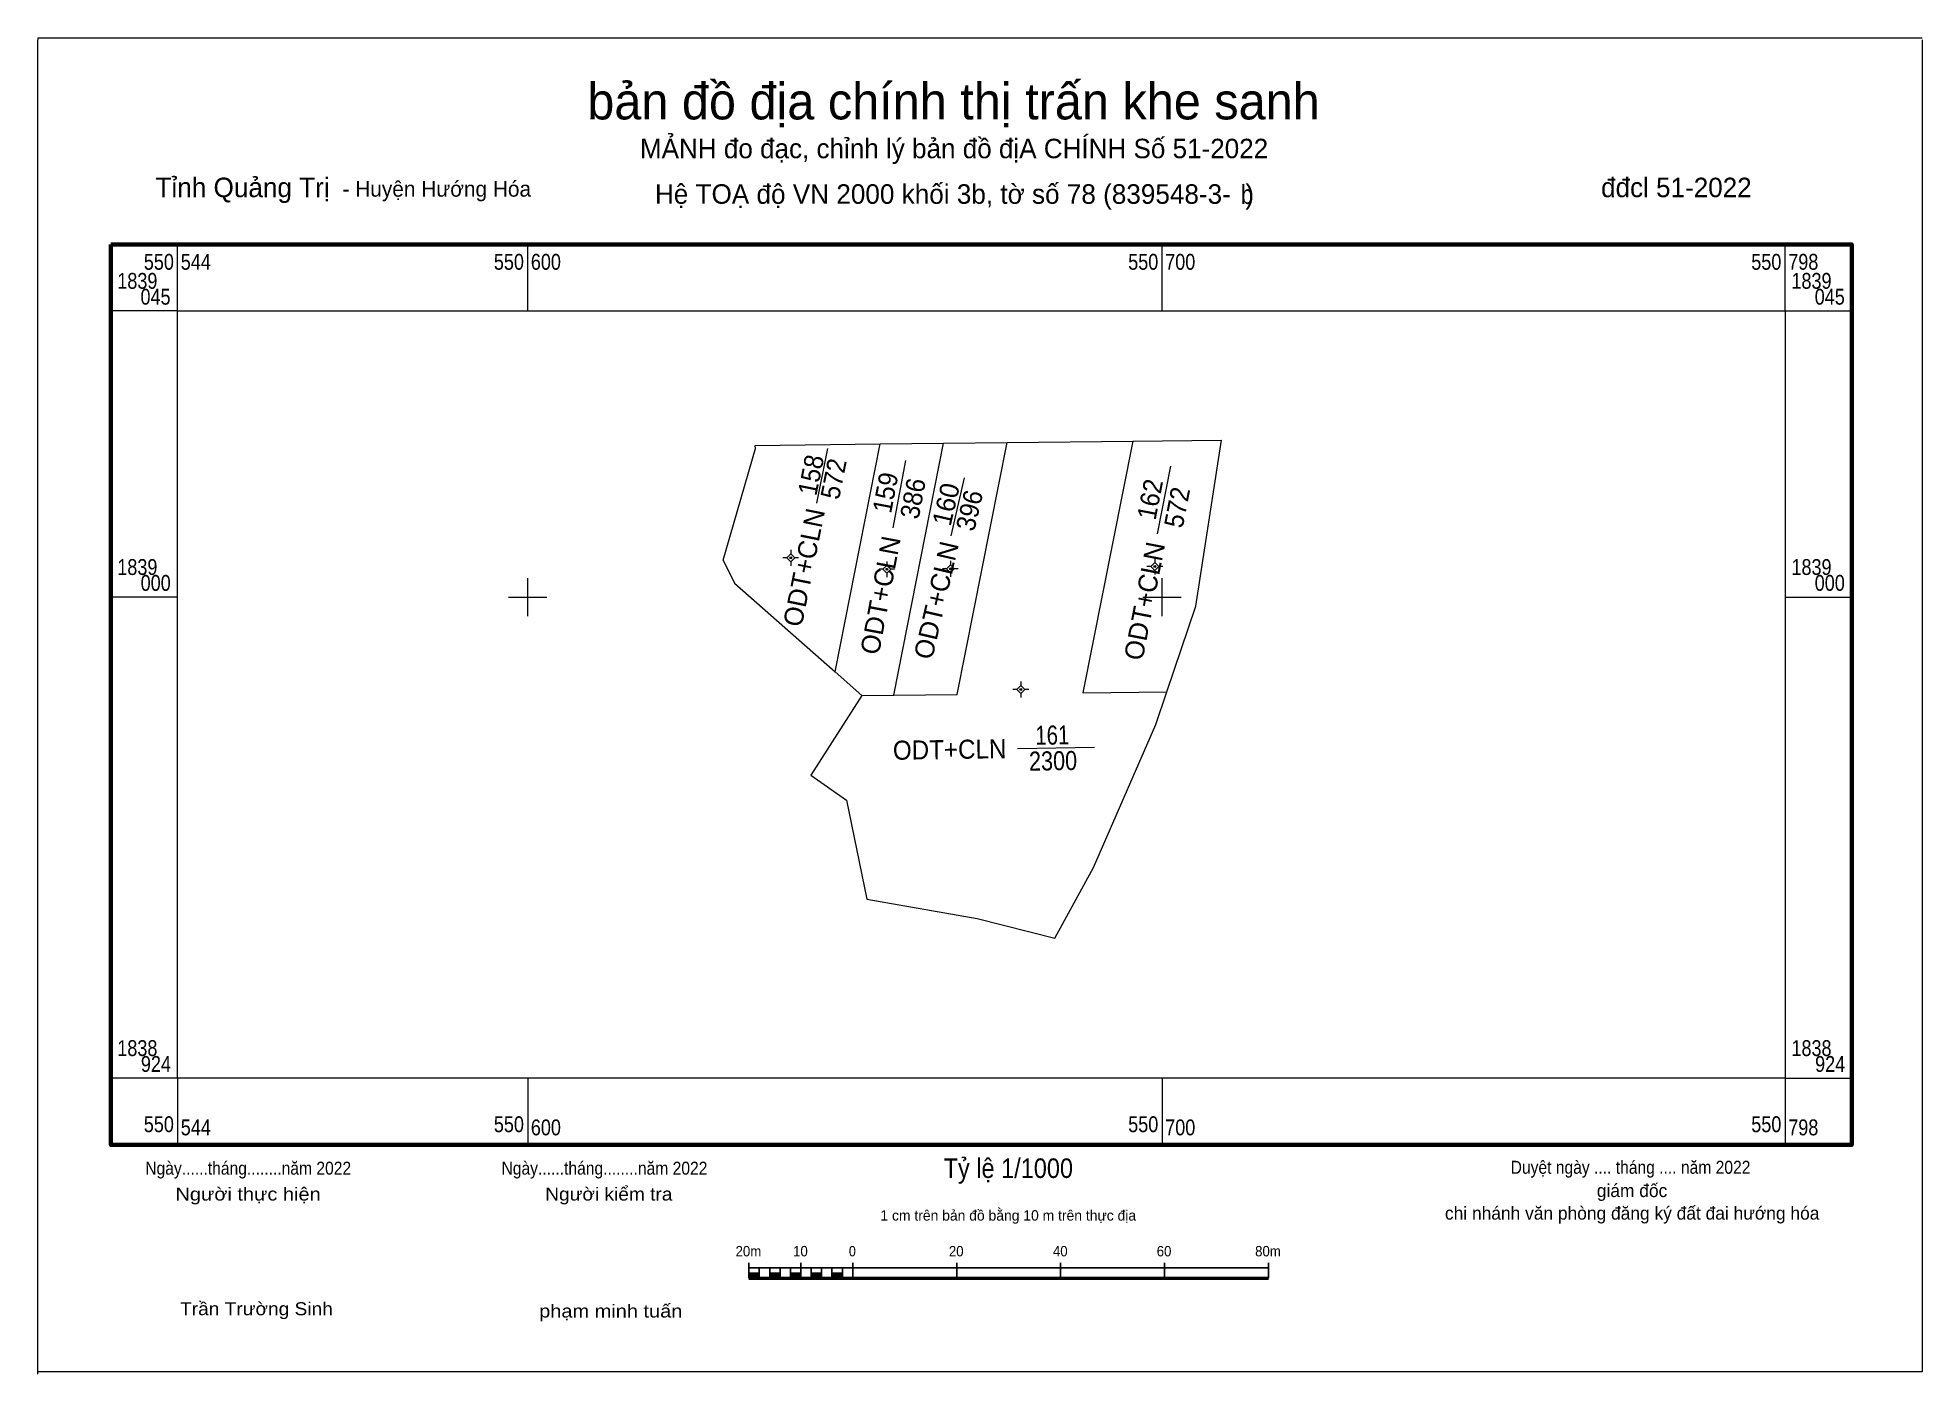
# Model space of a CAD drawing. Header units: metres. Extents: x 550523 to 550820, y 1838878 to 1839088.
import ezdxf
from ezdxf.enums import TextEntityAlignment as Align

# ---------------------------------------------------------------- set-up
doc = ezdxf.new("R2010")
doc.units = ezdxf.units.M
for name, color, linetype, lineweight in [('10', 7, 'Continuous', 13), ('11', 7, 'Continuous', 13), ('13', 7, 'Continuous', 13), ('2', 7, 'Continuous', 25), ('63', 7, 'Continuous', 13)]:
    doc.layers.add(name, color=color, linetype=linetype, lineweight=lineweight)
doc.layers.add('4', color=7, linetype='Continuous')

msp = doc.modelspace()

# ---------------------------------------------------------------- hatches: boundary and pattern name
at = {"layer": '11'}
for points in [[(550641.61, 1839006.19, 1), (550641.31, 1839006.19, 1)], [(550699.03, 1839004.84, 1), (550698.73, 1839004.84, 1)], [(550656.79, 1839004.39, 1), (550656.49, 1839004.39, 1)], [(550666.78, 1839004.47, 1), (550666.48, 1839004.47, 1)], [(550677.88, 1838985.44, 1), (550677.58, 1838985.44, 1)]]:
    msp.add_hatch(color=256, dxfattribs=at).paths.add_polyline_path(points)
at = {"layer": '2'}
for points in [[(550634.87, 1838892.64), (550636.51, 1838892.64), (550636.51, 1838893.46), (550634.87, 1838893.46)], [(550638.15, 1838892.64), (550639.78, 1838892.64), (550639.78, 1838893.46), (550638.15, 1838893.46)], [(550641.42, 1838892.64), (550643.06, 1838892.64), (550643.06, 1838893.46), (550641.42, 1838893.46)], [(550644.7, 1838892.64), (550646.34, 1838892.64), (550646.34, 1838893.46), (550644.7, 1838893.46)], [(550647.97, 1838892.64), (550649.61, 1838892.64), (550649.61, 1838893.46), (550647.97, 1838893.46)]]:
    msp.add_hatch(color=256, dxfattribs=at).paths.add_polyline_path(points)

# ---------------------------------------------------------------- linework, layer by layer
at = {"layer": '10'}
for p, q in [((550648.45, 1838988.24), (550655.57, 1839024.15)), ((550655.57, 1839024.15), (550665.57, 1839024.26)), ((550657.7, 1838984.57), (550665.57, 1839024.26)), ((550665.57, 1839024.26), (550675.57, 1839024.38)), ((550675.57, 1839024.38), (550695.38, 1839024.61)), ((550695.38, 1839024.61), (550709.38, 1839024.77)), ((550648.45, 1838988.24), (550652.68, 1838984.51)), ((550652.68, 1838984.51), (550657.7, 1838984.57))]:
    msp.add_line(p, q, dxfattribs=at)
for points in [[(550630.81, 1839005.84), (550635.9, 1839023.44), (550635.85, 1839023.92), (550655.57, 1839024.15)], [(550657.7, 1838984.57), (550667.7, 1838984.68), (550675.57, 1839024.38)], [(550695.38, 1839024.61), (550687.51, 1838984.91), (550700.77, 1838985.07)], [(550700.77, 1838985.07), (550705.32, 1838998.6), (550709.38, 1839024.77)], [(550630.81, 1839005.84), (550632.6, 1839002.22), (550648.45, 1838988.24)], [(550652.68, 1838984.51), (550644.63, 1838971.93), (550650.26, 1838967.98), (550653.45, 1838952.42), (550670.88, 1838949.35), (550683.1, 1838946.27), (550689.18, 1838957.38), (550699.04, 1838979.92), (550700.77, 1838985.07)]]:
    msp.add_lwpolyline(points, dxfattribs=at)
at = {"layer": '11'}
for p, q in [((550522.76, 1839087.5), (550522.85, 1839088.19)), ((550640.83, 1839006.19), (550640.21, 1839006.19)), ((550641.46, 1839007.44), (550641.46, 1839006.81)), ((550641.46, 1839005.57), (550641.46, 1839004.94)), ((550642.71, 1839006.19), (550642.09, 1839006.19)), ((550656.64, 1839005.64), (550656.64, 1839005.01)), ((550666.63, 1839005.72), (550666.63, 1839005.09)), ((550698.88, 1839006.09), (550698.88, 1839005.47)), ((550656.01, 1839004.39), (550655.39, 1839004.39)), ((550656.64, 1839003.77), (550656.64, 1839003.14)), ((550657.89, 1839004.39), (550657.27, 1839004.39)), ((550666.01, 1839004.47), (550665.38, 1839004.47)), ((550666.63, 1839003.85), (550666.63, 1839003.22)), ((550667.88, 1839004.47), (550667.25, 1839004.47)), ((550698.25, 1839004.84), (550697.63, 1839004.84)), ((550698.88, 1839004.21), (550698.88, 1839003.59)), ((550700.13, 1839004.84), (550699.51, 1839004.84)), ((550677.11, 1838985.44), (550676.48, 1838985.44)), ((550677.73, 1838986.69), (550677.73, 1838986.07)), ((550677.73, 1838984.81), (550677.73, 1838984.19)), ((550678.98, 1838985.44), (550678.35, 1838985.44))]:
    msp.add_line(p, q, dxfattribs=at)
for points in [[(550641.46, 1839006.81), (550640.83, 1839006.19), (550641.46, 1839005.57), (550642.09, 1839006.19)], [(550656.64, 1839005.01), (550656.01, 1839004.39), (550656.64, 1839003.77), (550657.27, 1839004.39)], [(550666.63, 1839005.09), (550666.01, 1839004.47), (550666.63, 1839003.85), (550667.25, 1839004.47)], [(550698.88, 1839005.47), (550698.25, 1839004.84), (550698.88, 1839004.21), (550699.51, 1839004.84)], [(550677.73, 1838986.07), (550677.11, 1838985.44), (550677.73, 1838984.81), (550678.35, 1838985.44)]]:
    msp.add_lwpolyline(points, close=True, dxfattribs=at)
for centre in [(550641.46, 1839006.19), (550698.88, 1839004.84), (550656.64, 1839004.39), (550666.63, 1839004.47), (550677.73, 1838985.44)]:
    msp.add_circle(centre, 0.15, dxfattribs=at)
at = {"layer": '13'}
for p, q in [((550645.6, 1839014.8), (550647.34, 1839023.45)), ((550657.6, 1839010.92), (550659.6, 1839021.54)), ((550699.29, 1839009.97), (550701.37, 1839020.65)), ((550666.75, 1839009.66), (550668.87, 1839018.8)), ((550677.2, 1838976.16), (550689.38, 1838976.34))]:
    msp.add_line(p, q, dxfattribs=at)
at = {"layer": '2'}
for p, q in [((550634.87, 1838892.64), (550634.87, 1838895.09)), ((550643.06, 1838892.64), (550643.06, 1838895.09)), ((550651.25, 1838892.64), (550651.25, 1838895.09)), ((550667.63, 1838892.64), (550667.63, 1838895.09)), ((550684.01, 1838892.64), (550684.01, 1838895.09)), ((550700.39, 1838892.64), (550700.39, 1838895.09)), ((550716.77, 1838892.64), (550716.77, 1838895.09)), ((550634.87, 1838894.27), (550716.77, 1838894.27)), ((550636.51, 1838892.64), (550636.51, 1838894.27)), ((550638.15, 1838892.64), (550638.15, 1838894.27)), ((550639.78, 1838892.64), (550639.78, 1838894.27)), ((550641.42, 1838892.64), (550641.42, 1838894.27)), ((550644.7, 1838892.64), (550644.7, 1838894.27)), ((550646.34, 1838892.64), (550646.34, 1838894.27)), ((550647.97, 1838892.64), (550647.97, 1838894.27)), ((550649.61, 1838892.64), (550649.61, 1838894.27))]:
    msp.add_line(p, q, dxfattribs=at)
at = {"layer": '2', "lineweight": 53}
msp.add_line((550634.87, 1838892.64), (550716.77, 1838892.64), dxfattribs=at)
at = {"layer": '2', "lineweight": 13}
for points in [[(550634.87, 1838892.64), (550636.51, 1838892.64), (550636.51, 1838893.46), (550634.87, 1838893.46)], [(550638.15, 1838892.64), (550639.78, 1838892.64), (550639.78, 1838893.46), (550638.15, 1838893.46)], [(550641.42, 1838892.64), (550643.06, 1838892.64), (550643.06, 1838893.46), (550641.42, 1838893.46)], [(550644.7, 1838892.64), (550646.34, 1838892.64), (550646.34, 1838893.46), (550644.7, 1838893.46)], [(550647.97, 1838892.64), (550649.61, 1838892.64), (550649.61, 1838893.46), (550647.97, 1838893.46)]]:
    msp.add_lwpolyline(points, close=True, dxfattribs=at)
at = {"layer": '63'}
for p, q in [((550522.85, 1839088.19), (550819.85, 1839088.19)), ((550522.76, 1838877.5), (550522.76, 1839087.5)), ((550544.81, 1839045.11), (550544.81, 1839055.61)), ((550600, 1839045.11), (550600, 1839055.61)), ((550700, 1839045.11), (550700, 1839055.61)), ((550798.22, 1839045.11), (550798.22, 1839055.61)), ((550544.81, 1839045.11), (550534.31, 1839045.11)), ((550798.22, 1839045.11), (550808.72, 1839045.11)), ((550600, 1838997), (550600, 1839003)), ((550700, 1838997), (550700, 1839003)), ((550544.81, 1839000), (550534.31, 1839000)), ((550597, 1839000), (550603, 1839000)), ((550697, 1839000), (550703, 1839000)), ((550798.22, 1839000), (550808.72, 1839000)), ((550544.81, 1838924.17), (550534.31, 1838924.17)), ((550544.81, 1838924.17), (550544.81, 1838913.67)), ((550600, 1838924.17), (550600, 1838913.67)), ((550700, 1838924.17), (550700, 1838913.67)), ((550798.22, 1838924.17), (550798.22, 1838913.67)), ((550798.22, 1838924.17), (550808.72, 1838924.17))]:
    msp.add_line(p, q, dxfattribs=at)
msp.add_lwpolyline([(550819.85, 1839087.87), (550819.85, 1838877.87), (550522.85, 1838877.87)], dxfattribs=at)
at = {"layer": '63', "lineweight": 70}
msp.add_lwpolyline([(550534.31, 1839055.61), (550808.72, 1839055.61), (550808.72, 1838913.67), (550534.31, 1838913.67)], close=True, dxfattribs=at)
at = {"layer": '63'}
msp.add_lwpolyline([(550544.81, 1839045.11), (550798.22, 1839045.11), (550798.22, 1838924.17), (550544.81, 1838924.17)], close=True, dxfattribs=at)

# ---------------------------------------------------------------- texts
at = {"layer": '13'}
for s, rotation, width, p in [('158', 78.601, 0.95, (550646.132, 1839018.964)), ('159', 79.356, 0.95, (550657.872, 1839016.208)), ('162', 78.98, 0.95, (550699.578, 1839015.133)), ('161', 0.853, 0.8, (550682.728, 1838976.761))]:
    msp.add_text(s, height=3, rotation=rotation, dxfattribs=dict(at, width=width)).set_placement(p, align=Align.CENTER)
msp.add_text('160', height=3, rotation=76.991, dxfattribs=at).set_placement((550667.411, 1839014.302), align=Align.CENTER)
at = {"layer": '2'}
for s, height, p in [('bản đồ địa chính thị trấn khe sanh', 5.731, (550667.13, 1839075.31)), ('MẢNH đo đạc, chỉnh lý bản đồ địA CHÍNH Số 51-2022', 3.07, (550667.215, 1839069.19)), ('Hệ TOẠ độ VN 2000 khối 3b, tờ số 78 (839548-3-  )', 3.078, (550667.285, 1839062.01)), ('giám đốc', 2.047, (550774.095, 1838905.44)), ('chi nhánh văn phòng đăng ký đất đai hướng hóa', 2.047, (550774.115, 1838901.88)), ('1 cm trên bản đồ bằng 10 m trên thực địa', 1.638, (550675.76, 1838901.73))]:
    msp.add_text(s, height=height, dxfattribs=at).set_placement(p, align=Align.CENTER)
for s, height, p in [('Tỉnh Quảng Trị ', 3.078, (550541.33, 1839063.05)), ('- Huyện Hướng Hóa', 2.456, (550570.81, 1839063.13))]:
    msp.add_text(s, height=height, dxfattribs=at).set_placement(p)
msp.add_text(' đđcl 51-2022', height=3.07, dxfattribs=at).set_placement((550792.95, 1839063.05), align=Align.RIGHT)
for rotation, p in [(78.601, (550646.895, 1839013.627)), (79.356, (550658.828, 1839009.286)), (76.991, (550667.99, 1839008.355)), (78.98, (550700.511, 1839008.347))]:
    msp.add_text('ODT+CLN', height=3, rotation=rotation, dxfattribs=at).set_placement(p, align=Align.RIGHT)
at = {"layer": '2', "width": 0.95}
msp.add_text('ODT+CLN', height=3, rotation=0.853, dxfattribs=at).set_placement((550675.485, 1838974.625), align=Align.RIGHT)
at = {"layer": '2'}
for s, height, width, p in [('Ngày......tháng........năm 2022', 2.047, 0.9, (550555.945, 1838908.97)), ('Ngày......tháng........năm 2022', 2.047, 0.9, (550612.105, 1838908.97)), ('Tỷ lệ 1/1000', 3.079, 0.9, (550675.77, 1838908.45)), ('Duyệt ngày .... tháng .... năm 2022', 2.047, 0.9, (550773.855, 1838909.11)), ('Người thực hiện', 2.047, 1.15, (550555.925, 1838904.89)), ('Người kiểm tra', 2.047, 1.1, (550612.795, 1838904.89)), ('20m', 1.638, 0.95, (550634.8, 1838896.09)), ('10', 1.638, 0.95, (550643, 1838896.09)), ('0', 1.638, 0.9, (550651.185, 1838896.09)), ('20', 1.638, 0.95, (550667.56, 1838896.09)), ('40', 1.638, 0.95, (550683.96, 1838896.09)), ('60', 1.638, 0.95, (550700.32, 1838896.09)), ('80m', 1.638, 0.95, (550716.7, 1838896.09)), ('Trần Trường Sinh', 2.047, 1.1, (550557.245, 1838886.81)), ('phạm minh tuấn', 2.047, 1.15, (550613.1, 1838886.45))]:
    msp.add_text(s, height=height, dxfattribs=dict(at, width=width)).set_placement(p, align=Align.CENTER)
at = {"layer": '4'}
for s, rotation, width, p in [('572', 78.601, 0.95, (550649.691, 1839018.359)), ('386', 79.356, 0.95, (550662.205, 1839015.283)), ('572', 78.98, 0.95, (550703.847, 1839013.868)), ('396', 76.991, 0.95, (550671.108, 1839013.342)), ('2300', 0.853, 0.85, (550682.843, 1838972.708))]:
    msp.add_text(s, height=3, rotation=rotation, dxfattribs=dict(at, width=width)).set_placement(p, align=Align.CENTER)
at = {"layer": '63', "width": 0.85}
msp.add_text('b', height=3, dxfattribs=at).set_placement((550713.395, 1839061.98), align=Align.CENTER)
for s, p in [('550', (550544.23, 1839051.61)), ('550', (550599.41, 1839051.61)), ('550', (550699.41, 1839051.61)), ('550', (550797.63, 1839051.61)), ('045', (550543.71, 1839046.11)), ('045', (550807.63, 1839046.11)), ('000', (550543.73, 1839001)), ('000', (550807.63, 1839001)), ('924', (550543.77, 1838925.17)), ('924', (550807.69, 1838925.17)), ('550', (550544.23, 1838915.67)), ('550', (550599.41, 1838915.67)), ('550', (550699.41, 1838915.67)), ('550', (550797.63, 1838915.67))]:
    msp.add_text(s, height=2.5, dxfattribs=at).set_placement(p, align=Align.RIGHT)
for s, p in [('544', (550545.31, 1839051.61)), ('600', (550600.5, 1839051.61)), ('700', (550700.5, 1839051.61)), ('798', (550798.72, 1839051.61)), ('1839', (550535.31, 1839048.61)), ('1839', (550799.22, 1839048.61)), ('1839', (550535.31, 1839003.5)), ('1839', (550799.22, 1839003.5)), ('1838', (550535.31, 1838927.67)), ('1838', (550799.22, 1838927.67)), ('544', (550545.31, 1838915.17)), ('600', (550600.5, 1838915.17)), ('700', (550700.5, 1838915.17)), ('798', (550798.72, 1838915.17))]:
    msp.add_text(s, height=2.5, dxfattribs=at).set_placement(p)

doc.saveas('drawing.dxf')
